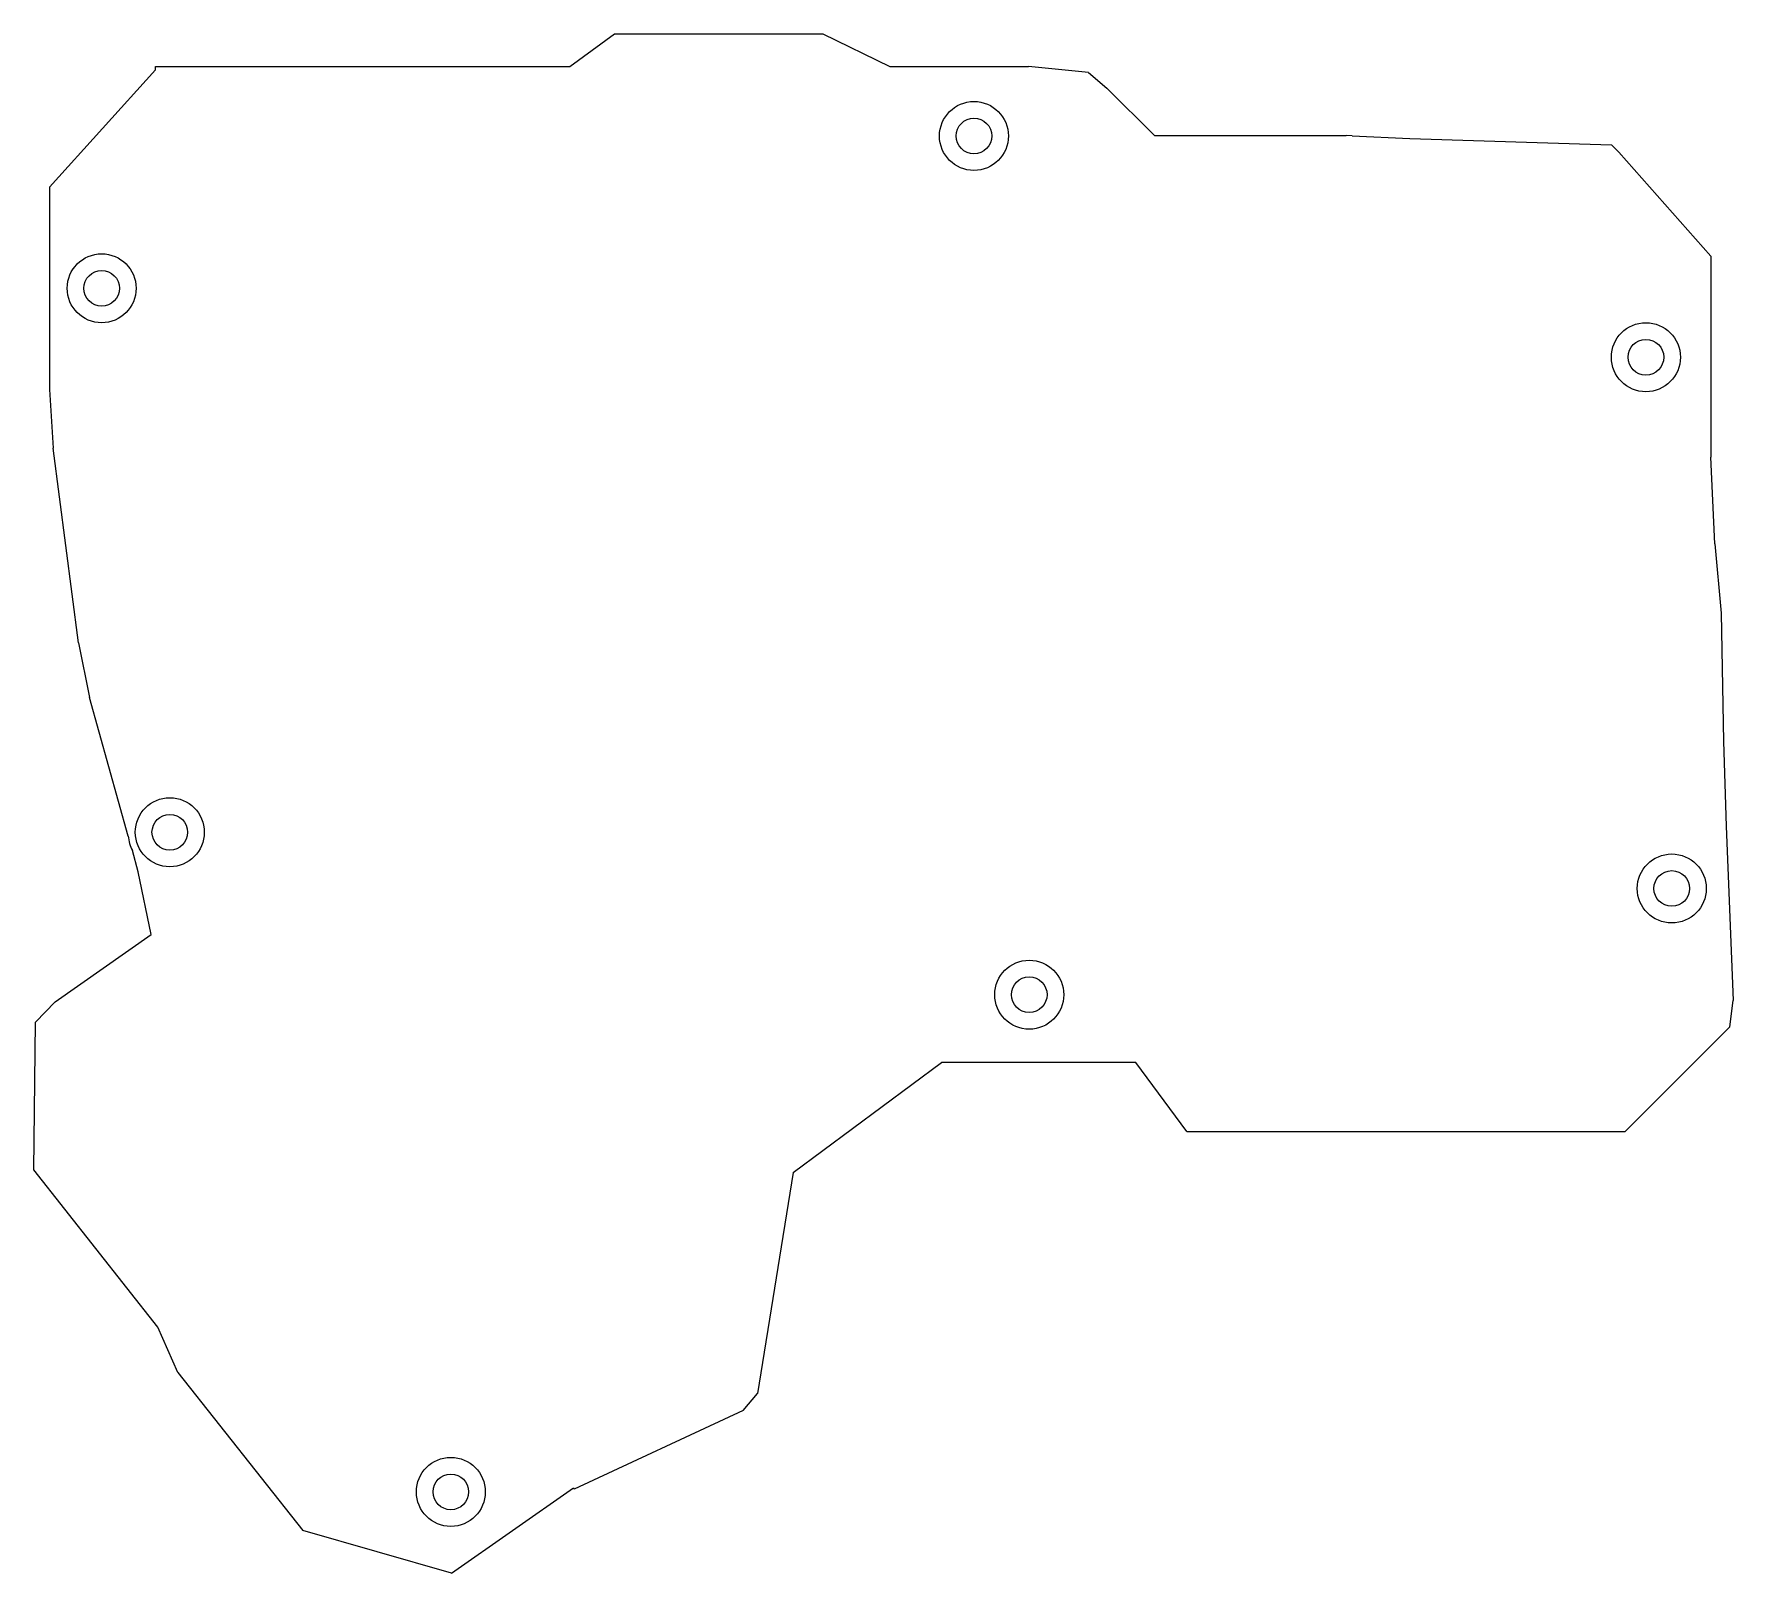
# Model space of a CAD drawing. Header units: millimetres. Extents: x -85 to 62, y -112 to 22.
import ezdxf

# ---------------------------------------------------------------- set-up
doc = ezdxf.new("R2010")
doc.units = ezdxf.units.MM

msp = doc.modelspace()

# ---------------------------------------------------------------- linework, layer by layer
for p, q in [((-38.79, 19.3, -3), (-34.92, 22.12, -3)), ((-38.79, 19.3), (-34.92, 22.12)), ((-34.92, 22.12, -3), (-16.78, 22.12, -3)), ((-34.92, 22.12, -3), (-34.92, 22.12)), ((-34.92, 22.12), (-16.78, 22.12)), ((-16.78, 22.12, -3), (-10.96, 19.3, -3)), ((-16.78, 22.12, -3), (-16.78, 22.12)), ((-16.78, 22.12), (-10.96, 19.3)), ((-74.85, 19.3, -3), (-38.79, 19.3, -3)), ((-74.85, 19, -3), (-74.85, 19.3, -3)), ((-74.85, 19.3, -3), (-74.85, 19.3)), ((-74.85, 19), (-74.85, 19.3)), ((-74.85, 19.3), (-38.79, 19.3)), ((-38.79, 19.3, -3), (-38.79, 19.3)), ((-10.96, 19.3, -3), (1.12, 19.3, -3)), ((-10.96, 19.3, -3), (-10.96, 19.3)), ((-10.96, 19.3), (1.12, 19.3)), ((6.32, 18.76, -3), (1.12, 19.3, -3)), ((1.12, 19.3, -3), (1.12, 19.3)), ((6.32, 18.76), (1.12, 19.3)), ((-84.08, 8.8, -3), (-74.85, 19, -3)), ((-84.08, 8.8), (-74.85, 19)), ((-74.85, 19, -3), (-74.85, 19)), ((6.32, 18.76, -3), (7.93, 17.4, -3)), ((6.32, 18.76, -3), (6.32, 18.76)), ((6.32, 18.76), (7.93, 17.4)), ((7.93, 17.4, -3), (12.06, 13.3, -3)), ((7.93, 17.4, -3), (7.93, 17.4)), ((7.93, 17.4), (12.06, 13.3)), ((-2.09, 13.25, -2.25), (-2.09, 13.25)), ((-0.64, 13.25, -3), (-0.64, 13.25, -2.25)), ((12.06, 13.3, -3), (28.73, 13.3, -3)), ((12.06, 13.3, -3), (12.06, 13.3)), ((12.06, 13.3), (28.73, 13.3)), ((29.26, 13.26, -3), (28.73, 13.3, -3)), ((28.73, 13.3, -3), (28.73, 13.3)), ((29.26, 13.26), (28.73, 13.3)), ((29.26, 13.26, -3), (34.29, 13.02, -3)), ((29.26, 13.26, -3), (29.26, 13.26)), ((29.26, 13.26), (34.29, 13.02)), ((34.29, 13.02, -3), (51.84, 12.49, -3)), ((34.29, 13.02, -3), (34.29, 13.02)), ((34.29, 13.02), (51.84, 12.49)), ((52.46, 11.85, -3), (51.84, 12.49, -3)), ((51.84, 12.49, -3), (51.84, 12.49)), ((52.46, 11.85), (51.84, 12.49)), ((52.46, 11.85, -3), (60.47, 2.8, -3)), ((52.46, 11.85, -3), (52.46, 11.85)), ((52.46, 11.85), (60.47, 2.8)), ((-84.08, 8.8, -3), (-84.08, -8.8, -3)), ((-84.08, 8.8, -3), (-84.08, 8.8)), ((-84.08, 8.8), (-84.08, -8.8)), ((60.47, 2.8, -3), (60.47, -14.7, -3)), ((60.47, 2.8, -3), (60.47, 2.8)), ((60.47, 2.8), (60.47, -14.7)), ((-77.98, 0, -2.25), (-77.98, 0)), ((-76.53, 0, -3), (-76.53, 0, -2.25)), ((56.37, -6, -2.25), (56.37, -6)), ((57.82, -6, -3), (57.82, -6, -2.25)), ((-84.08, -8.8, -3), (-83.75, -13.92, -3)), ((-84.08, -8.8, -3), (-84.08, -8.8)), ((-84.08, -8.8), (-83.75, -13.92)), ((-81.55, -30.83, -3), (-83.75, -13.92, -3)), ((-83.75, -13.92, -3), (-83.75, -13.92)), ((-81.55, -30.83), (-83.75, -13.92)), ((60.81, -22.22, -3), (60.47, -14.7, -3)), ((60.47, -14.7, -3), (60.47, -14.7)), ((60.81, -22.22), (60.47, -14.7)), ((60.81, -22.22, -3), (61.36, -28.27, -3)), ((60.81, -22.22, -3), (60.81, -22.22)), ((60.81, -22.22), (61.36, -28.27)), ((61.36, -28.27, -3), (61.57, -39.42, -3)), ((61.36, -28.27, -3), (61.36, -28.27)), ((61.36, -28.27), (61.57, -39.42)), ((-81.55, -30.83, -3), (-80.59, -35.6, -3)), ((-81.55, -30.83, -3), (-81.55, -30.83)), ((-81.55, -30.83), (-80.59, -35.6)), ((-77.21, -47.65, -3), (-80.59, -35.6, -3)), ((-80.59, -35.6, -3), (-80.59, -35.6)), ((-77.21, -47.65), (-80.59, -35.6)), ((61.57, -39.42, -3), (61.79, -46.79, -3)), ((61.57, -39.42, -3), (61.57, -39.42)), ((61.57, -39.42), (61.79, -46.79)), ((61.79, -46.79, -3), (62.4, -61.95, -3)), ((61.79, -46.79, -3), (61.79, -46.79)), ((61.79, -46.79), (62.4, -61.95)), ((-77.21, -47.65, -3), (-77.21, -47.65)), ((-72.05, -47.32, -2.25), (-72.05, -47.32)), ((-70.6, -47.32, -3), (-70.6, -47.32, -2.25)), ((-76.35, -50.75, -3), (-76.86, -48.92, -3)), ((-76.86, -48.92, -3), (-76.86, -48.92)), ((-76.35, -50.75), (-76.86, -48.92)), ((-75.21, -56.2, -3), (-76.35, -50.75, -3)), ((-76.35, -50.75, -3), (-76.35, -50.75)), ((-75.21, -56.2), (-76.35, -50.75)), ((58.62, -52.21, -2.25), (58.62, -52.21)), ((60.07, -52.21, -3), (60.07, -52.21, -2.25)), ((-83.57, -62.06, -3), (-75.21, -56.2, -3)), ((-83.57, -62.06), (-75.21, -56.2)), ((-75.21, -56.2, -3), (-75.21, -56.2)), ((-83.57, -62.06, -3), (-85.28, -63.84, -3)), ((-83.57, -62.06), (-85.28, -63.84)), ((-83.57, -62.06, -3), (-83.57, -62.06)), ((2.72, -61.45, -2.25), (2.72, -61.45)), ((4.17, -61.45, -3), (4.17, -61.45, -2.25)), ((62.12, -64.25, -3), (62.4, -61.95, -3)), ((62.12, -64.25), (62.4, -61.95)), ((62.4, -61.95, -3), (62.4, -61.95)), ((-85.42, -76.68, -3), (-85.28, -63.84, -3)), ((-85.42, -76.68), (-85.28, -63.84)), ((-85.28, -63.84, -3), (-85.28, -63.84)), ((53.01, -73.34, -3), (62.12, -64.25, -3)), ((53.01, -73.34), (62.12, -64.25)), ((62.12, -64.25, -3), (62.12, -64.25)), ((-19.37, -76.91, -3), (-6.45, -67.34, -3)), ((-19.37, -76.91), (-6.45, -67.34)), ((10.43, -67.34, -3), (-6.45, -67.34, -3)), ((-6.45, -67.34, -3), (-6.45, -67.34)), ((10.43, -67.34), (-6.45, -67.34)), ((14.89, -73.34, -3), (10.43, -67.34, -3)), ((10.43, -67.34, -3), (10.43, -67.34)), ((14.89, -73.34), (10.43, -67.34)), ((14.89, -73.34, -3), (53.01, -73.34, -3)), ((14.89, -73.34, -3), (14.89, -73.34)), ((14.89, -73.34), (53.01, -73.34)), ((53.01, -73.34, -3), (53.01, -73.34)), ((-74.64, -90.38, -3), (-85.42, -76.68, -3)), ((-85.42, -76.68, -3), (-85.42, -76.68)), ((-74.64, -90.38), (-85.42, -76.68)), ((-19.37, -76.91, -3), (-22.46, -96.15, -3)), ((-19.37, -76.91), (-22.46, -96.15)), ((-19.37, -76.91, -3), (-19.37, -76.91)), ((-72.91, -94.32, -3), (-74.64, -90.38, -3)), ((-74.64, -90.38, -3), (-74.64, -90.38)), ((-72.91, -94.32), (-74.64, -90.38)), ((-72.91, -94.32, -3), (-62.02, -108.07, -3)), ((-72.91, -94.32, -3), (-72.91, -94.32)), ((-72.91, -94.32), (-62.02, -108.07)), ((-23.73, -97.62, -3), (-22.46, -96.15, -3)), ((-23.73, -97.62), (-22.46, -96.15)), ((-22.46, -96.15, -3), (-22.46, -96.15)), ((-23.73, -97.62, -3), (-38.41, -104.47, -3)), ((-23.73, -97.62), (-38.41, -104.47)), ((-23.73, -97.62, -3), (-23.73, -97.62)), ((-49.08, -111.76, -3), (-38.48, -104.34, -3)), ((-49.08, -111.76), (-38.48, -104.34)), ((-47.6, -104.7, -2.25), (-47.6, -104.7)), ((-46.15, -104.7, -3), (-46.15, -104.7, -2.25)), ((-38.48, -104.34, -3), (-38.41, -104.47, -3)), ((-38.48, -104.34, -3), (-38.48, -104.34)), ((-38.48, -104.34), (-38.41, -104.47)), ((-38.41, -104.47, -3), (-38.41, -104.47)), ((-49.08, -111.76, -3), (-62.02, -108.07, -3)), ((-62.02, -108.07, -3), (-62.02, -108.07)), ((-49.08, -111.76), (-62.02, -108.07)), ((-49.08, -111.76, -3), (-49.08, -111.76))]:
    msp.add_line(p, q)
for centre, radius in [((-3.64, 13.25, -3), 3), ((-3.64, 13.25, -2.25), 3), ((-3.64, 13.25), 1.55), ((-3.64, 13.25, -2.25), 1.55), ((-79.53, 0, -3), 3), ((-79.53, 0, -2.25), 3), ((-79.53, 0), 1.55), ((-79.53, 0, -2.25), 1.55), ((54.82, -6, -3), 3), ((54.82, -6, -2.25), 3), ((54.82, -6), 1.55), ((54.82, -6, -2.25), 1.55), ((-73.6, -47.32, -3), 3), ((-73.6, -47.32, -2.25), 3), ((-73.6, -47.32), 1.55), ((-73.6, -47.32, -2.25), 1.55), ((57.07, -52.21, -3), 3), ((57.07, -52.21, -2.25), 3), ((57.07, -52.21), 1.55), ((57.07, -52.21, -2.25), 1.55), ((1.17, -61.45, -3), 3), ((1.17, -61.45, -2.25), 3), ((1.17, -61.45), 1.55), ((1.17, -61.45, -2.25), 1.55), ((-49.15, -104.7, -3), 3), ((-49.15, -104.7, -2.25), 3), ((-49.15, -104.7), 1.55), ((-49.15, -104.7, -2.25), 1.55)]:
    msp.add_circle(centre, radius)
for centre in [(-73.6, -47.32, -3), (-73.6, -47.32)]:
    msp.add_arc(centre, 3.63, 185.2041, 206.0946)

doc.saveas('drawing.dxf')
